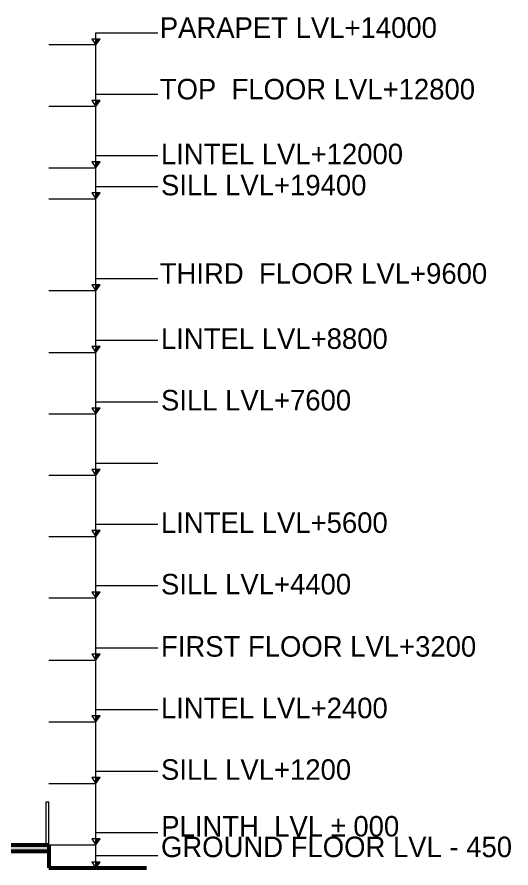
# Model space of a CAD drawing. Header units: inches. Extents: x -3071 to 2534411, y -17796 to 388172.
# Drawn here: x 1675899 to 1685518, y 164788 to 181377 of the extents above; entities that cross this region are included whole.
import ezdxf

# ---------------------------------------------------------------- set-up
doc = ezdxf.new("R2010")
doc.units = ezdxf.units.IN
doc.header["$MEASUREMENT"] = 0
for name, color, linetype, lineweight in [('A .8 boundary line', 10, 'Continuous', 53), ('A 0.05 hatch', 252, 'Continuous', 5), ('A 0.13 Text', 6, 'Continuous', 13), ('A 0.13parapet partition', 230, 'Continuous', 13), ('A 0.9 RAILING', 100, 'Continuous', 9)]:
    doc.layers.add(name, color=color, linetype=linetype, lineweight=lineweight)
doc.styles.add('CG', font='GOTHIC.TTF', dxfattribs={"height": 40})

# ---------------------------------------------------------------- blocks, each defined once
blk = doc.blocks.new('ARROW')
at = {"layer": 'A 0.05 hatch'}
blk.add_hatch(color=256, dxfattribs=at).paths.add_polyline_path([(68954, 264593), (68874, 264593), (68954, 264478)])
for p, q in [((68954, 264718), (67749, 264718)), ((68954, 264478), (68874, 264593)), ((68954, 264478), (68954, 264718)), ((69034, 264593), (68954, 264478))]:
    blk.add_line(p, q)
at = {"elevation": 0}
blk.add_lwpolyline([(68874, 264593), (69034, 264593)], dxfattribs=at)

msp = doc.modelspace()

# ---------------------------------------------------------------- hatches: boundary and pattern name
at = {"layer": 'A 0.05 hatch'}
h = msp.add_hatch(dxfattribs=at)
h.set_pattern_fill('AR-CONC', color=256, scale=15, style=0)
h.set_pattern_definition([(50, (566454.55, 18650.87), (107.5890274, -9.41282), [11.25, -123.75]), (355, (566454.55, 18650.87), (-20.8127, 112.82882), [9, -99]), (100.451444, (566463.51, 18650.09), (86.776327, 103.415999), [9.561029, -105.171317]), (46.1842, (566454.55, 18680.87), (160.0862, -24.827892), [16.875, -185.625]), (96.635635, (566467.89, 18678.8), (140.199292, 146.11779), [14.341551, -157.757064]), (351.184164, (566454.55, 18680.87), (140.199292, 146.11779), [13.5, -148.5]), (21, (566469.55, 18673.37), (89.536058, -60.3928336), [11.25, -123.75]), (326, (566469.55, 18673.37), (36.4973, 108.772507), [9, -99]), (71.451445, (566477.01, 18668.34), (126.0333565, 48.379673), [9.561029, -105.171317]), (37.5, (566454.547, 18650.87), (1.8239783, 49.9340781), [0, -97.8, 0, -100.5, 0, -99.375]), (7.5, (566454.547, 18650.87), (39.4604306, 59.1617568), [0, -57.3, 0, -95.55, 0, -37.875]), (327.5, (566421.097, 18650.87), (80.0733654, -3.3832308), [0, -37.5, 0, -117, 0, -155.25]), (317.5, (566406.1, 18650.87), (87.4779254, 15.0157473), [0, -48.75, 0, -77.7, 0, -110.25])])
h.paths.add_polyline_path([(1634663.84, 165238.18), (1676520.15, 165238.18), (1676520.15, 165113.18), (1674903.84, 165113.18), (1674903.84, 164838.18), (1674503.84, 164838.18), (1674503.84, 165113.18), (1671303.79, 165113.18), (1671303.79, 164838.18), (1670903.84, 164838.18), (1670903.84, 165113.18), (1667703.84, 165113.18), (1667703.84, 164838.18), (1667303.84, 164838.18), (1667303.84, 165113.18), (1664103.84, 165113.18), (1664103.84, 164838.18), (1663703.84, 164838.18), (1663703.84, 165113.18), (1661028.84, 165113.18), (1661028.84, 164838.18), (1660628.84, 164838.18), (1660628.84, 165113.18), (1660503.84, 165113.18), (1660503.84, 164838.18), (1660103.84, 164838.18), (1660103.84, 165113.18), (1655778.84, 165113.18), (1655778.84, 164838.18), (1655428.84, 164838.18), (1655428.84, 165113.18), (1651112.55, 165113.18), (1650712.55, 165113.18), (1650653.84, 165113.18), (1650653.84, 164838.18), (1650253.84, 164838.18), (1650253.84, 165113.18), (1647053.84, 165113.18), (1647053.84, 164838.18), (1646653.84, 164838.18), (1646653.84, 165113.18), (1643453.84, 165113.18), (1643453.84, 164838.18), (1643053.84, 164838.18), (1643053.84, 165113.18), (1639853.84, 165113.18), (1639853.84, 164838.18), (1639453.84, 164838.18), (1639453.84, 165113.18), (1638678.83, 165113.18), (1638678.83, 164838.18), (1638329.42, 164838.18), (1638329.42, 165113.18), (1636253.84, 165113.18), (1636253.84, 164838.18), (1635853.76, 164838.18), (1635853.76, 165113.18), (1634663.84, 165113.18)])

# ---------------------------------------------------------------- linework, layer by layer
at = {"layer": 'A .8 boundary line'}
for p, q in [((1671303.79, 165238.18), (1676520.15, 165238.18)), ((1676520.15, 165238.18), (1676520.15, 164788.18)), ((1674903.84, 165113.18), (1676520.15, 165113.18)), ((1676520.15, 164788.18), (1678420.97, 164788.18))]:
    msp.add_line(p, q, dxfattribs=at)
at = {"layer": 'A 0.13parapet partition', "ltscale": 20}
for p, q in [((1676465.15, 165238.18), (1676465.15, 166078.51)), ((1676465.15, 166078.51), (1676520.15, 166078.51)), ((1676520.15, 165238.18), (1676520.15, 166078.51))]:
    msp.add_line(p, q, dxfattribs=at)
at = {"layer": 'A 0.9 RAILING', "ltscale": 20}
for p, q in [((1677435.07, 180831.35), (1676520.15, 180831.35)), ((1677435.07, 164788.18), (1677435.07, 180831.35)), ((1677435.07, 179631.35), (1676520.15, 179631.35)), ((1676520.15, 178438.18), (1677435.07, 178438.18)), ((1676520.15, 178438.18), (1677435.07, 178438.18)), ((1676520.15, 177831.35), (1677435.07, 177831.35)), ((1676520.15, 177831.35), (1677435.07, 177831.35)), ((1677435.07, 176038.18), (1676520.15, 176038.18)), ((1676520.15, 174838.18), (1677435.07, 174838.18)), ((1676520.15, 174838.18), (1677435.07, 174838.18)), ((1676520.15, 173638.18), (1677435.07, 173638.18)), ((1676520.15, 173638.18), (1677435.07, 173638.18)), ((1676520.15, 173638.18), (1677435.07, 173638.18)), ((1677435.07, 172438.18), (1676520.15, 172438.18)), ((1676520.15, 171251.85), (1677435.07, 171251.85)), ((1676520.15, 171251.85), (1677435.07, 171251.85)), ((1676520.15, 170051.85), (1677435.07, 170051.85)), ((1676520.15, 170051.85), (1677435.07, 170051.85)), ((1676520.15, 168838.18), (1677435.07, 168838.18)), ((1676520.15, 168838.18), (1677435.07, 168838.18)), ((1676520.15, 167638.18), (1677435.07, 167638.18)), ((1676520.15, 167638.18), (1677435.07, 167638.18)), ((1676520.15, 166438.18), (1677435.07, 166438.18)), ((1676520.15, 166438.18), (1677435.07, 166438.18)), ((1676520.15, 165238.18), (1677435.07, 165238.18))]:
    msp.add_line(p, q, dxfattribs=at)

# ---------------------------------------------------------------- block references
at = {"layer": 'A 0.05 hatch', "xscale": -1}
for p in [(1746388.7, -83646.59), (1746388.7, -84846.59), (1746388.7, -86039.75), (1746388.7, -86646.59), (1746388.7, -88439.75), (1746388.7, -89639.75), (1746388.7, -90839.75), (1746388.7, -92039.75), (1746388.7, -93226.08), (1746388.7, -94426.08), (1746388.7, -95639.75), (1746388.7, -96839.75), (1746388.7, -98039.75), (1746388.7, -99239.75), (1746388.7, -99689.75)]:
    msp.add_blockref('ARROW', p, dxfattribs=at)

# ---------------------------------------------------------------- texts
at = {"layer": 'A 0.13 Text', "char_height": 400, "width": 7513.9825, "attachment_point": 7, "style": 'CG'}
for s, insert in [('PARAPET LVL+14000', (1678678.58, 180965.16)), ('TOP  FLOOR LVL+12800', (1678678.58, 179765.16)), ('LINTEL LVL+12000', (1678702.18, 178501.55)), ('SILL LVL+19400', (1678702.18, 177894.71)), ('THIRD  FLOOR LVL+9600', (1678678.58, 176172)), ('LINTEL LVL+8800', (1678702.18, 174901.55)), ('SILL LVL+7600', (1678702.18, 173701.55)), ('LINTEL LVL+5600', (1678702.18, 171315.22)), ('SILL LVL+4400', (1678702.18, 170115.22)), ('FIRST FLOOR LVL+3200', (1678702.18, 168901.55)), ('LINTEL LVL+2400', (1678702.18, 167701.55)), ('SILL LVL+1200', (1678702.18, 166501.55)), ('PLINTH  LVL %%P 000', (1678707.25, 165395.83)), ('GROUND FLOOR LVL - 450', (1678702.18, 164994.04))]:
    msp.add_mtext(s, dxfattribs=dict(at, insert=insert))

doc.saveas('drawing.dxf')
